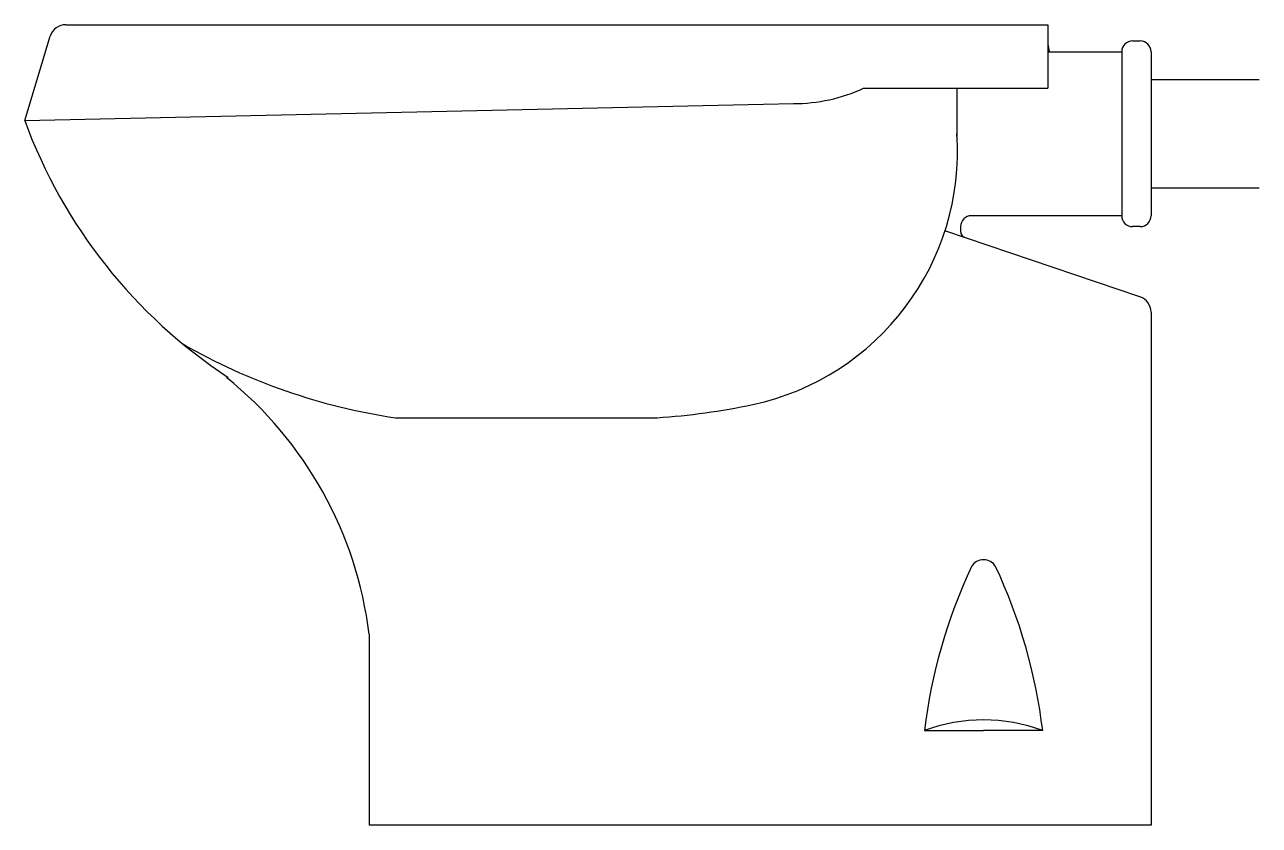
# Model space of a CAD drawing. Header units: millimetres. Extents: x -3001.284 to -3000.714, y 2972.081 to 2972.451.
import ezdxf

# ---------------------------------------------------------------- set-up
doc = ezdxf.new("R2010")
doc.units = ezdxf.units.MM
doc.header["$LTSCALE"] = 10
doc.layers.add('banheiro_louças', color=2, linetype='Continuous')

msp = doc.modelspace()

# ---------------------------------------------------------------- linework, layer by layer
at = {"layer": 'banheiro_louças'}
for p, q in [((-3001.265407648471, 2972.450541385827), (-3000.812020581471, 2972.450541385827)), ((-3000.812020581471, 2972.450541385827), (-3000.812020581471, 2972.430902491828)), ((-3001.284420432471, 2972.406191399828), (-3001.272584852471, 2972.445218014828)), ((-3000.812095827471, 2972.441518353827), (-3000.811432778471, 2972.438200896827)), ((-3000.772920594471, 2972.443041387828), (-3000.769420595471, 2972.443041387828)), ((-3000.812020581471, 2972.438041389828), (-3000.777920592471, 2972.438041389828)), ((-3000.777920592471, 2972.438041389828), (-3000.777920592471, 2972.362241413828)), ((-3000.764420596471, 2972.438041389828), (-3000.764420596471, 2972.362241413828)), ((-3000.812020581471, 2972.430902491828), (-3000.812020581471, 2972.426589797828)), ((-3000.812020581471, 2972.426589797828), (-3000.812020581471, 2972.421141394827)), ((-3000.764420596471, 2972.425141401828), (-3000.714420596471, 2972.425141401828)), ((-3000.897120554471, 2972.421141394827), (-3000.812020581471, 2972.421141394827)), ((-3000.854081750471, 2972.421201254827), (-3000.854081750471, 2972.398933987828)), ((-3001.284420432471, 2972.406191399828), (-3000.929420544471, 2972.414041397828)), ((-3000.764420596471, 2972.375141401827), (-3000.714420596471, 2972.375141401827)), ((-3000.777920592471, 2972.362241413828), (-3000.847320570471, 2972.362241413828)), ((-3000.852320569471, 2972.357241414828), (-3000.852320569471, 2972.355042066828)), ((-3000.769420595471, 2972.357241414828), (-3000.772920594471, 2972.357241414828)), ((-3000.769512554471, 2972.324817709827), (-3000.859538991471, 2972.355338617828)), ((-3000.764420596471, 2972.317714801827), (-3000.764420596471, 2972.080541502828)), ((-3001.113208241471, 2972.268891442828), (-3000.992397571471, 2972.268891442828)), ((-3001.125370482471, 2972.168888074827), (-3001.125370482471, 2972.080541502828)), ((-3000.869020563471, 2972.124291488828), (-3000.841720572471, 2972.124291488828)), ((-3000.814420581471, 2972.124291488828), (-3000.841720572471, 2972.124291488828)), ((-3000.764420596471, 2972.080541502828), (-3001.125370482471, 2972.080541502828))]:
    msp.add_line(p, q, dxfattribs=at)
for centre, radius, start, end in [((-3001.265407648471, 2972.443041387828), 0.007499998, 90, 163.1290520000175), ((-3000.772920594471, 2972.438041389828), 0.004999998, 90, 180), ((-3000.769420595471, 2972.438041389828), 0.004999998, 7.016477563892661e-15, 90), ((-3000.929436518471, 2972.491336973827), 0.077277039, 269.9851450000061, 294.7199410000043), ((-3001.057337185471, 2972.489452269827), 0.241866024, 200.1356390000001, 236.5954810000062), ((-3000.973370797471, 2972.391940596828), 0.119571673, 282.1056380000105, 3.940171999995455), ((-3000.847320570471, 2972.357241414828), 0.004999998, 90, 180), ((-3000.772920594471, 2972.362241413828), 0.004999998, 180, 270), ((-3000.769420595471, 2972.362241413828), 0.004999998, 270, 7.016477563892661e-15), ((-3000.849320570471, 2972.355042066828), 0.002999999, 180, 251.2722299999959), ((-3000.771920594471, 2972.317714801827), 0.007499998, 7.016477563892661e-15, 71.27222999999587), ((-3001.072689376471, 2972.543880722828), 0.277958419, 240.0590419999962, 261.6179490000044), ((-3001.305200373471, 2972.146589781828), 0.181207074, 7.068403000004931, 51.06400900000492), ((-3001.012284041471, 2972.573367558828), 0.3051248540000001, 273.7368929999909, 282.1056380000105), ((-3000.841864113471, 2972.197168066828), 0.006132546, 88.65878699998852, 151.1567440000077), ((-3000.841577031471, 2972.197168066828), 0.006132546, 28.84325599999228, 91.34121300001148), ((-3000.623397685471, 2972.094779291827), 0.247389507, 154.7964480000203, 173.1486149999988), ((-3001.060043459471, 2972.094779291827), 0.247389507, 6.85138500000124, 25.20355199997966), ((-3000.841720572471, 2972.052270918828), 0.077021114, 69.24037300000836, 110.7596269999917)]:
    msp.add_arc(centre, radius, start, end, dxfattribs=at)

doc.saveas('drawing.dxf')
